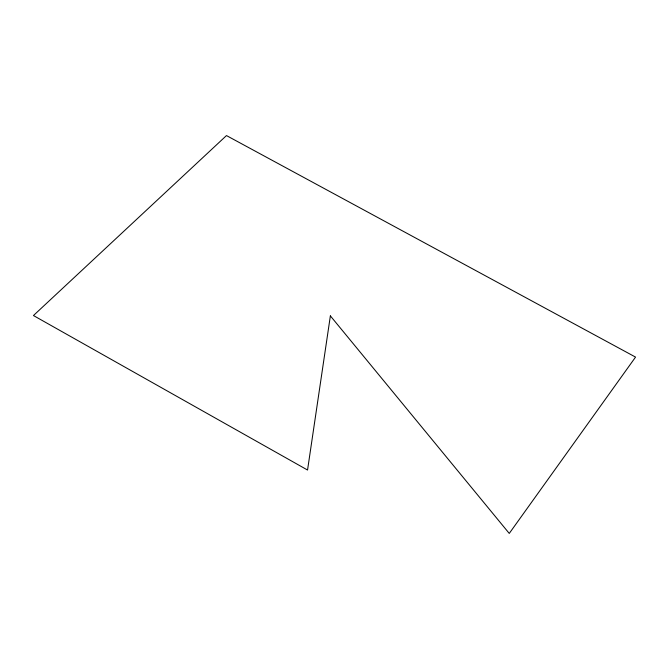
<?xml version="1.0" encoding="UTF-8"?>
<svg xmlns="http://www.w3.org/2000/svg" width="669" height="669" viewBox="0 0 669 669"><rect width="100%" height="100%" fill="white"/><g stroke="black" fill="none" stroke-linecap="round" stroke-linejoin="round"><path stroke-width="1" d="M330.369 315.885L307.548 470.039L33.45 315.542L226.473 135.573L635.55 357.095L509.26 533.427L330.369 315.885"/></g></svg>
